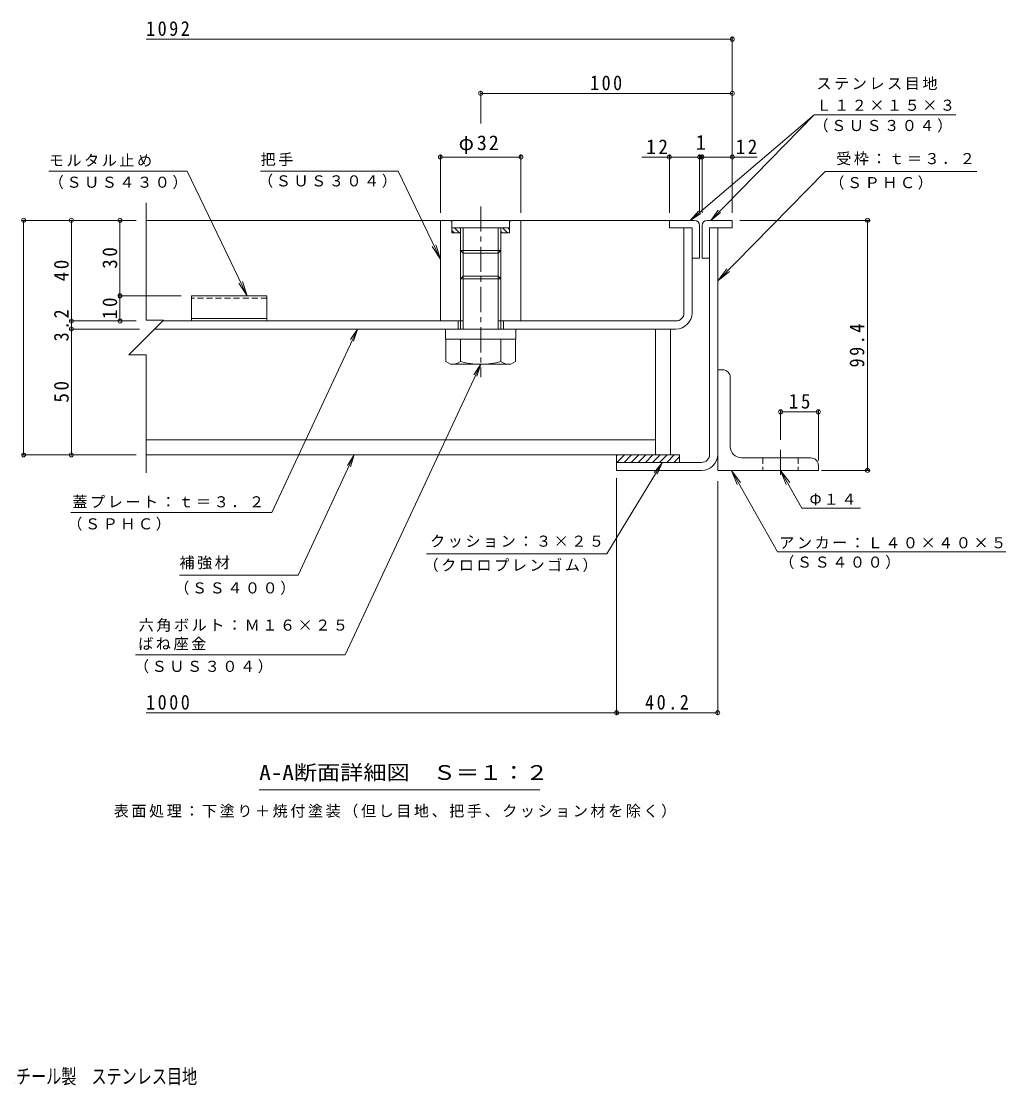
# Model space of a CAD drawing. Units: millimetres on the paper, enlarged 10 times, with parts at other scales. Extents: x -1813 to 1894, y -1353 to 1385.
# Drawn here: x -62 to 1894, y -1305 to 810 of the extents above; entities that cross this region are included whole.
import ezdxf
from ezdxf.enums import TextEntityAlignment as Align

# ---------------------------------------------------------------- set-up
doc = ezdxf.new("R2010")
doc.units = ezdxf.units.MM
doc.header["$LTSCALE"] = 10
doc.header["$PDMODE"] = 32
doc.header["$PDSIZE"] = 8
doc.linetypes.add('CHAIN1', pattern=[8, 5, -1, 1, -1])
doc.linetypes.add('DASHED1', pattern=[1.8, 1.2, -0.6])
for name, color, linetype, lineweight in [('D-1', 2, 'Continuous', 9), ('D-2', 3, 'Continuous', 9), ('D-3', 4, 'Continuous', 9), ('D-4', 7, 'Continuous', 9), ('D-5', 7, 'Continuous', 9), ('D-6', 6, 'Continuous', 5), ('D-7', 4, 'CHAIN1', 9), ('D-8', 5, 'Continuous', 5), ('D-9', 134, 'Continuous', 5), ('D-C', 2, 'Continuous', 9), ('D-E', 3, 'Continuous', 9), ('D-F', 7, 'Continuous', 9), ('F-5_F-5ﾚｲﾔ', 7, 'Continuous', 9)]:
    doc.layers.add(name, color=color, linetype=linetype, lineweight=lineweight)
doc.styles.add('ＭＳ ゴシック', font='')
doc.styles.get('ＭＳ ゴシック').set_extended_font_data('MS Gothic')

msp = doc.modelspace()

# ---------------------------------------------------------------- linework, layer by layer
at = {"layer": 'D-1'}
for p, q in [((1305.94, -50.31), (1305.94, 399.69)), ((1321.94, -50.31), (1321.94, 399.69)), ((1120.94, -66.31), (1120.94, -82.31)), ((1289.94, -66.31), (1120.94, -66.31)), ((1120.94, -82.31), (1289.94, -82.31))]:
    msp.add_line(p, q, dxfattribs=at)
for radius in [32, 16]:
    msp.add_arc((1289.94, -50.31), radius, 270, 0, dxfattribs=at)
at = {"layer": 'D-2'}
for p, q in [((1254.94, 230.69), (1254.94, 399.69)), ((810.94, 214.69), (218.94, 214.69)), ((805.94, 214.69), (805.94, 198.69)), ((1238.94, 214.69), (890.94, 214.69)), ((895.94, 214.69), (895.94, 198.69)), ((202.94, 198.69), (1238.94, 198.69))]:
    msp.add_line(p, q, dxfattribs=at)
msp.add_lwpolyline([(1270.94, 230.69), (1270.94, 399.69), (1254.94, 399.69)], dxfattribs=at)
for radius in [16, 32]:
    msp.add_arc((1238.94, 230.69), radius, 270, 0, dxfattribs=at)
at = {"layer": 'D-3'}
for p, q in [((1225.94, 414.69), (185.94, 414.69)), ((1285.94, 404.69), (1285.94, 339.69)), ((1290.94, 404.69), (1290.94, 339.69)), ((1300.94, 414.69), (1350.94, 414.69)), ((1225.94, 399.69), (1270.94, 399.69)), ((1270.94, 399.69), (1270.94, 339.69)), ((1305.94, 339.69), (1305.94, 399.69)), ((1270.94, 339.69), (1285.94, 339.69)), ((1305.94, 339.69), (1290.94, 339.69)), ((275.94, 264.69), (275.94, 214.69)), ((425.94, 264.69), (275.94, 264.69)), ((425.94, 219.69), (275.94, 219.69))]:
    msp.add_line(p, q, dxfattribs=at)
at = {"layer": 'D-3', "linetype": 'DASHED1'}
msp.add_line((425.94, 260.36), (275.94, 260.36), dxfattribs=at)
at = {"layer": 'D-3'}
for points in [[(1275.94, 414.69), (1225.94, 414.69), (1225.94, 399.69)], [(1350.94, 414.69), (1350.94, 399.69), (1305.94, 399.69)], [(425.94, 264.69), (425.94, 214.69), (275.94, 214.69)]]:
    msp.add_lwpolyline(points, dxfattribs=at)
for centre, start, end in [((1275.94, 404.69), 0, 90), ((1300.94, 404.69), 90, 180)]:
    msp.add_arc(centre, 10, start, end, dxfattribs=at)
at = {"layer": 'D-4'}
msp.add_line((968.33, -716.56), (410.83, -716.56), dxfattribs=at)
at = {"layer": 'D-5'}
for p, q in [((1513.81, 624.1), (1267.15, 414.69)), ((1795.26, 624.1), (1513.81, 624.1)), ((-7.39, 512.48), (267.61, 512.48)), ((267.61, 512.48), (386.86, 264.69)), ((686.89, 512.48), (413.64, 512.48)), ((686.89, 512.48), (770.94, 337.84)), ((1837.03, 511.59), (1535.46, 511.59)), ((1267.15, 414.69), (1283.94, 433.22)), ((1267.15, 414.69), (1288.16, 428.24)), ((1308.07, 414.69), (1327.77, 430.08)), ((770.94, 337.84), (754.52, 362.95)), ((770.94, 337.84), (761.57, 366.34)), ((1321.94, 294.26), (1339.99, 318.22)), ((386.86, 264.69), (370.43, 289.79)), ((386.86, 264.69), (377.49, 293.19)), ((605.89, 198.69), (598.37, 174.85)), ((581.82, -448.45), (850.94, 128.69)), ((850.94, 128.69), (837.51, 107.6)), ((850.94, 128.69), (843.42, 104.84)), ((488.26, -290.52), (599.8, -51.31)), ((599.8, -51.31), (586.37, -72.4)), ((599.8, -51.31), (592.28, -75.15)), ((1211.45, -66.82), (1195.79, -86.31)), ((1349.22, -82.31), (1367.26, -106.28)), ((1349.22, -82.31), (1360.44, -110.14)), ((1440.53, -243.99), (1349.22, -82.31)), ((1446.94, -82.31), (1458.16, -110.14)), ((1446.94, -82.31), (1464.98, -106.28)), ((1489.27, -157.26), (1446.94, -82.31)), ((435.77, -166.13), (36.1, -166.13)), ((1489.27, -157.26), (1605.42, -157.26)), ((1101.48, -247.74), (743.34, -247.74)), ((1440.53, -243.99), (1894.32, -243.99)), ((488.26, -290.52), (252.24, -290.52)), ((581.82, -448.45), (164.83, -448.45))]:
    msp.add_line(p, q, dxfattribs=at)
for points in [[(1513.81, 624.1), (1308.07, 414.69), (1323.11, 434.66)], [(1535.46, 511.59), (1321.94, 294.26), (1345.58, 312.73)], [(435.77, -166.13), (605.89, 198.69), (592.46, 177.6)], [(1101.48, -247.74), (1211.45, -66.82), (1201.36, -89.7)]]:
    msp.add_lwpolyline(points, dxfattribs=at)
at = {"layer": 'D-6'}
for p, q in [((1120.94, -52.92), (1122.55, -51.31)), ((1120.94, -51.31), (1245.94, -51.31)), ((1120.94, -51.31), (1120.94, -66.31)), ((1121.69, -66.31), (1136.69, -51.31)), ((1135.83, -66.31), (1150.83, -51.31)), ((1149.98, -66.31), (1164.98, -51.31)), ((1164.12, -66.31), (1179.12, -51.31)), ((1178.26, -66.31), (1193.26, -51.31)), ((1192.4, -66.31), (1207.4, -51.31)), ((1206.55, -66.31), (1221.55, -51.31)), ((1220.69, -66.31), (1235.69, -51.31)), ((1234.83, -66.31), (1245.94, -55.2)), ((1245.94, -51.31), (1245.94, -66.31))]:
    msp.add_line(p, q, dxfattribs=at)
at = {"layer": 'D-7'}
msp.add_line((1446.94, -41.27), (1446.94, -99.73), dxfattribs=at)
at = {"layer": 'D-8'}
for p, q in [((1198.44, 198.69), (1228.44, 198.69)), ((1198.44, 198.69), (1198.44, -51.31)), ((1228.44, 198.69), (1228.44, -51.31)), ((1198.44, -51.31), (1228.44, -51.31))]:
    msp.add_line(p, q, dxfattribs=at)
at = {"layer": 'D-9'}
for p, q in [((1198.44, -51.31), (1198.44, 198.69)), ((781.44, 178.69), (781.44, 134.32)), ((810.94, 134.17), (810.94, 178.69)), ((890.94, 134.17), (890.94, 178.69)), ((920.44, 178.69), (920.44, 134.17)), ((790.98, 128.81), (781.44, 134.32)), ((910.94, 128.69), (791.19, 128.69)), ((910.94, 128.69), (920.44, 134.17)), ((1198.44, -21.31), (185.94, -21.31)), ((1198.44, -51.31), (185.94, -51.31))]:
    msp.add_line(p, q, dxfattribs=at)
for centre, radius, start, end in [((792.23, 163.19), 34.53, 267.86055, 302.81094), ((850.94, 277.29), 148.6, 254.38446, 285.61554), ((909.65, 163.19), 34.53, 237.18906, 272.13945)]:
    msp.add_arc(centre, radius, start, end, dxfattribs=at)
at = {"layer": 'D-C', "linetype": 'CHAIN1'}
msp.add_line((850.94, 442.36), (850.94, 103.06), dxfattribs=at)
at = {"layer": 'D-C'}
for p, q in [((770.94, 414.69), (790.94, 414.69)), ((770.94, 214.69), (770.94, 414.69)), ((793.44, 412.19), (790.94, 414.69)), ((793.44, 389.69), (793.44, 414.69)), ((908.44, 414.69), (793.44, 414.69)), ((910.94, 414.69), (908.44, 412.19)), ((908.44, 389.69), (908.44, 414.69)), ((930.94, 414.69), (910.94, 414.69)), ((930.94, 214.69), (930.94, 414.69)), ((908.44, 399.69), (793.44, 399.69)), ((798.34, 389.69), (793.44, 394.59)), ((810.94, 389.69), (793.44, 389.69)), ((808.95, 389.69), (798.95, 399.69)), ((810.94, 398.3), (809.55, 399.69)), ((810.94, 198.69), (810.94, 399.69)), ((815.94, 198.69), (815.94, 399.69)), ((885.94, 198.69), (885.94, 399.69)), ((890.94, 373.47), (890.94, 399.69)), ((893.8, 389.69), (890.94, 392.55)), ((908.44, 389.69), (890.94, 389.69)), ((904.41, 389.69), (894.41, 399.69)), ((908.44, 396.26), (905.01, 399.69)), ((890.94, 198.69), (890.94, 373.47)), ((890.94, 354.69), (810.94, 354.69)), ((890.94, 354.96), (885.94, 349.69)), ((815.94, 303.69), (810.94, 298.69)), ((890.94, 298.69), (810.94, 298.69)), ((885.94, 303.69), (815.94, 303.69)), ((890.94, 298.69), (885.94, 303.69)), ((770.94, 214.69), (815.94, 214.69)), ((930.94, 214.69), (885.94, 214.69))]:
    msp.add_line(p, q, dxfattribs=at)
at = {"layer": 'D-C', "color": 134, "lineweight": 5}
for p, q in [((780.94, 198.69), (920.94, 198.69)), ((920.94, 198.69), (920.94, 178.69))]:
    msp.add_line(p, q, dxfattribs=at)
at = {"layer": 'D-C'}
msp.add_lwpolyline([(885.94, 349.69), (815.94, 349.69), (810.94, 354.69)], dxfattribs=at)
at = {"layer": 'D-C', "color": 134, "lineweight": 5}
msp.add_lwpolyline([(780.94, 198.69), (780.94, 178.69), (920.94, 178.69)], dxfattribs=at)
at = {"layer": 'D-E'}
for p, q in [((1331.94, 117.69), (1321.94, 117.69)), ((1321.94, -82.31), (1321.94, 117.69)), ((1346.94, -34.81), (1346.94, 102.69)), ((1369.44, -57.31), (1506.94, -57.31)), ((1521.94, -82.31), (1321.94, -82.31)), ((1521.94, -72.31), (1521.94, -82.31))]:
    msp.add_line(p, q, dxfattribs=at)
at = {"layer": 'D-E', "linetype": 'DASHED1'}
for p, q in [((1411.94, -57.31), (1411.94, -82.31)), ((1481.94, -57.31), (1481.94, -82.31))]:
    msp.add_line(p, q, dxfattribs=at)
at = {"layer": 'D-E'}
for centre, radius, start, end in [((1331.94, 102.69), 15, 0, 90), ((1369.44, -34.81), 22.5, 180, 270), ((1506.94, -72.31), 15, 0, 90)]:
    msp.add_arc(centre, radius, start, end, dxfattribs=at)
at = {"layer": 'D-F'}
for p, q in [((1350.94, 774.71), (185.94, 774.71)), ((1350.94, 429.69), (1350.94, 779.71)), ((850.94, 606.98), (850.94, 671.89)), ((1350.94, 666.89), (850.94, 666.89)), ((1350.94, 666.71), (1350.94, 661.89)), ((770.94, 429.69), (770.94, 545.26)), ((930.94, 540.26), (770.94, 540.26)), ((930.94, 429.69), (930.94, 545.26)), ((1285.94, 540.26), (1171.33, 540.26)), ((1225.94, 429.69), (1225.94, 545.26)), ((1285.94, 429.69), (1285.94, 545.26)), ((1290.94, 540.26), (1285.94, 540.26)), ((1290.94, 429.69), (1290.94, 545.26)), ((1400.19, 540.26), (1290.94, 540.26)), ((185.94, 449.69), (185.94, 216.1)), ((-60.55, 414.69), (165.94, 414.69)), ((-57.55, -51.31), (-57.55, 414.69)), ((37.55, 214.69), (37.55, 414.69)), ((133.91, 264.69), (133.91, 414.69)), ((1365.94, 414.69), (1624.63, 414.69)), ((1619.63, -82.31), (1619.63, 414.69)), ((130.91, 264.69), (255.94, 264.69)), ((133.91, 214.69), (133.91, 264.69)), ((34.55, 214.69), (165.94, 214.69)), ((37.55, 198.69), (37.55, 214.69)), ((34.55, 198.69), (172.79, 198.69)), ((37.55, -51.31), (37.55, 198.69)), ((185.94, 147.28), (151.54, 147.28)), ((185.94, 147.28), (185.94, -86.74)), ((1446.94, 37.18), (1446.94, -21.27)), ((1446.94, 34.18), (1521.94, 34.18)), ((1521.94, 37.18), (1521.94, -62.31)), ((-60.55, -51.31), (165.94, -51.31)), ((1624.63, -82.31), (1527.96, -82.31)), ((1120.94, -97.31), (1120.94, -568.79)), ((1321.94, -103.69), (1321.94, -568.79)), ((1120.94, -563.79), (185.94, -563.79)), ((1321.94, -563.79), (1120.94, -563.79))]:
    msp.add_line(p, q, dxfattribs=at)
msp.add_lwpolyline([(185.94, 216.1), (220.35, 216.1), (151.54, 147.28)], dxfattribs=at)
for p in [(1350.94, 774.71), (850.94, 666.89), (1350.94, 666.89), (770.94, 540.26), (930.94, 540.26), (1225.94, 540.26), (1285.94, 540.26), (1290.94, 540.26), (1350.94, 540.26), (-57.55, 414.69), (37.55, 414.69), (133.91, 414.69), (1619.63, 414.69), (133.91, 264.69), (37.55, 214.69), (133.91, 214.69), (37.55, 198.69), (1446.94, 34.18), (1521.94, 34.18), (-57.55, -51.31), (37.55, -51.31), (1619.63, -82.31), (1120.94, -563.79), (1321.94, -563.79)]:
    msp.add_point(p, dxfattribs=at)

# ---------------------------------------------------------------- texts
at = {"layer": 'D-4', "color": 2, "style": 'ＭＳ ゴシック', "width": 1.15}
msp.add_text('A-A断面詳細図\u3000Ｓ＝１：２', height=29.33, dxfattribs=at).set_placement((410.83, -705.93), align=Align.BOTTOM_LEFT)
at = {"layer": 'D-4', "insert": (121.62, -772.69), "char_height": 21.99, "attachment_point": 7, "style": 'ＭＳ ゴシック'}
msp.add_mtext('\\T1.17;表面処理：下塗り＋焼付塗装（但し目地、把手、クッション材を除く）', dxfattribs=at)
at = {"layer": 'D-5', "char_height": 21.99, "attachment_point": 7, "style": 'ＭＳ ゴシック'}
for s, insert in [('\\T1.17;ステンレス目地', (1518.14, 673.42)), ('\\T1.17;Ｌ１２×１５×３', (1518.14, 632.09)), ('\\T1.17;（ＳＵＳ３０４）', (1512.39, 589.25)), ('\\T1.17;把手', (413.64, 522.32)), ('\\T1.17;受枠：ｔ＝３．２', (1557.41, 523.91)), ('\\T1.17;モルタル止め', (-7.39, 521.49)), ('\\T1.17;（ＳＵＳ３０４）', (408.7, 479.25)), ('\\T1.17;（ＳＵＳ４３０）', (-7.39, 476.58)), ('\\T1.17;（ＳＰＨＣ）', (1543.8, 475.75)), ('\\T1.17;蓋プレート：ｔ＝３．２', (39.62, -156.89)), ('\\T1.17;Φ１４', (1504.47, -151.3)), ('\\T1.17;（ＳＰＨＣ）', (29.57, -202.25)), ('\\T1.17;クッション：３×２５', (750.31, -236.03)), ('\\T1.17;アンカー：Ｌ４０×４０×５', (1444.32, -238.03)), ('\\T1.17;補強材', (252.24, -279.04)), ('\\T1.17;（ＳＳ４００）', (1444.32, -278.27)), ('\\T1.17;（クロロプレンゴム）', (737.36, -284.3)), ('\\T1.17;（ＳＳ４００）', (242.04, -329.56)), ('\\T1.17;六角ボルト：Ｍ１６×２５', (171.36, -403.09)), ('\\T1.17;ばね座金', (170.32, -439.82)), ('\\T1.17;（ＳＵＳ３０４）', (162.05, -485.38))]:
    msp.add_mtext(s, dxfattribs=dict(at, insert=insert))
at = {"layer": 'D-F', "color": 2, "style": 'ＭＳ ゴシック'}
msp.add_text('1', height=29.33, dxfattribs=at).set_placement((1278.44, 546.26), align=Align.BOTTOM_LEFT)
at = {"layer": 'D-F', "color": 2, "char_height": 29.33, "attachment_point": 7, "style": 'ＭＳ ゴシック'}
for s, insert in [('\\T1.28;\\W0.9;1092', (185.94, 780.71)), ('\\T1.27;\\W0.9;100', (1068.44, 672.89)), ('\\T1.19;φ32', (807.19, 546.26)), ('\\T1.27;\\W0.95;12', (1179.97, 546.26)), ('\\T1.27;\\W0.95;12', (1357.59, 546.26)), ('\\T1.27;\\W0.95;15', (1463.19, 40.18)), ('\\T1.28;\\W0.9;1000', (185.94, -557.79)), ('\\T1.28;\\W0.9;40.2', (1177.69, -557.79))]:
    msp.add_mtext(s, dxfattribs=dict(at, insert=insert))
at = {"layer": 'D-F', "color": 2, "char_height": 29.33, "attachment_point": 7, "rotation": 90, "style": 'ＭＳ ゴシック'}
for s, insert in [('\\T1.27;\\W0.95;30', (128.91, 318.44)), ('\\T1.27;\\W0.95;40', (32.55, 293.44)), ('\\T1.27;\\W0.95;10', (128.91, 218.44)), ('\\T1.27;\\W0.9;3.2', (32.55, 174.19)), ('\\T1.28;\\W0.9;99.4', (1613.63, 122.44)), ('\\T1.27;\\W0.95;50', (32.55, 52.44))]:
    msp.add_mtext(s, dxfattribs=dict(at, insert=insert))
at = {"layer": 'F-5_F-5ﾚｲﾔ', "color": 2, "style": 'ＭＳ ゴシック', "width": 0.75}
msp.add_text('充填用（充填深さ：３０ｍｍ）\u3000屋内用\u3000一般形\u3000スチール製\u3000ステンレス目地', height=29.33, dxfattribs=at).set_placement((-792.72, -1309.74), align=Align.BOTTOM_LEFT)

doc.saveas('drawing.dxf')
